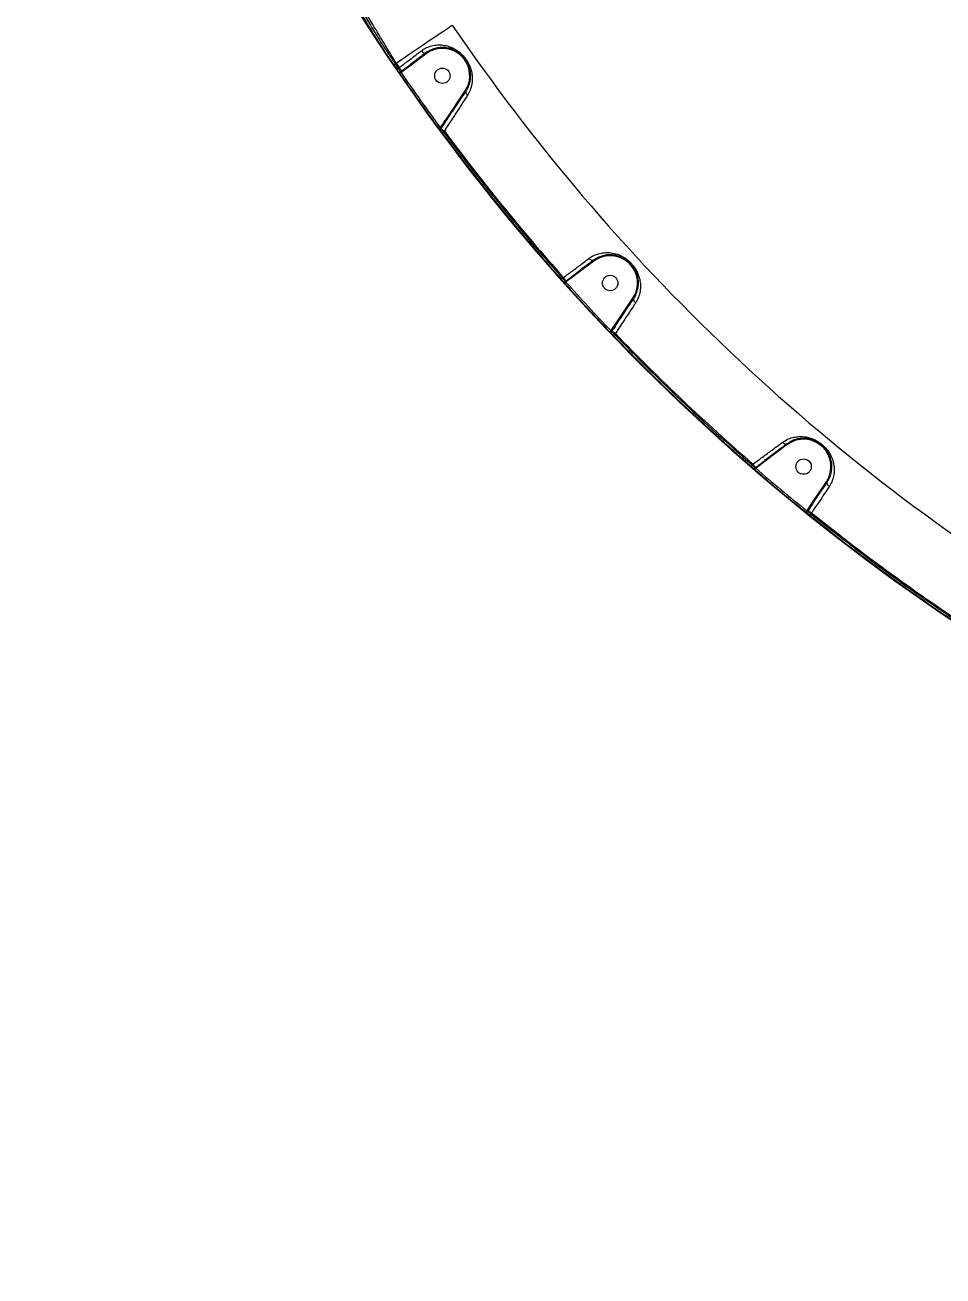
# Model space of a CAD drawing. Header units: millimetres. Extents: x -7245 to 6306, y -6696 to 5973.
# Drawn here: x -3575 to -3039, y 931 to 1661 of the extents above; entities that cross this region are included whole.
import ezdxf

# ---------------------------------------------------------------- set-up
doc = ezdxf.new("R2010")
doc.units = ezdxf.units.MM
for name, color, linetype in [('DIKOM_ОБЪЕКТ', 7, 'Continuous'), ('DIKOM_РАЗМЕР_ЗОНА', 7, 'Continuous'), ('DIKOM_РАЗМЕР_ОБЪЕКТА', 7, 'Continuous')]:
    doc.layers.add(name, color=color, linetype=linetype)
doc.styles.add('style1', font='arial.ttf', dxfattribs={"width": 0.8})
doc.dimstyles.new('1-50', dxfattribs={"dimtxt": 300, "dimasz": 200, "dimexe": 100, "dimexo": 0, "dimgap": 100, "dimtad": 1, "dimtxsty": 'style1', "dimcen": 200, "dimclrd": 7, "dimclre": 7, "dimclrt": 7, "dimadec": 1, "dimazin": 2, "dimtfac": 1, "dimtmove": 0, "dimatfit": 2, "dimfxl": 0, "dimlwd": 25, "dimlwe": 18, "dimarcsym": 0})

# ---------------------------------------------------------------- blocks, each defined once
blk = doc.blocks.new('*D10')
at = {"layer": 'Defpoints', "color": 0, "transparency": 16777216}
for p in [(-4365.71, 2792.53), (4306.16, 475.6), (4306.16, -5965.27)]:
    blk.add_point(p, dxfattribs=at)
at = {"layer": 'DIKOM_РАЗМЕР_ОБЪЕКТА', "color": 7, "lineweight": 18, "transparency": 16777216}
for p, q in [((-4365.71, 2792.53), (-4365.71, -6065.27)), ((4306.16, 475.6), (4306.16, -6065.27))]:
    blk.add_line(p, q, dxfattribs=at)
at = {"layer": 'DIKOM_РАЗМЕР_ОБЪЕКТА', "color": 7, "lineweight": 25, "transparency": 16777216}
blk.add_line((-4165.71, -5965.27), (4106.16, -5965.27), dxfattribs=at)
at = {"layer": 'DIKOM_РАЗМЕР_ОБЪЕКТА', "color": 7, "transparency": 16777216}
for points in [[(-4165.71, -5931.93), (-4165.71, -5998.6), (-4365.71, -5965.27)], [(4106.16, -5931.93), (4106.16, -5998.6), (4306.16, -5965.27)]]:
    blk.add_solid(points, dxfattribs=at)
at = {"layer": 'DIKOM_РАЗМЕР_ОБЪЕКТА', "color": 7, "transparency": 16777216, "insert": (-85.78, -5712.1), "char_height": 300, "attachment_point": 5, "style": 'style1'}
blk.add_mtext('8650', dxfattribs=at)
blk = doc.blocks.new('*D11')
at = {"layer": 'Defpoints', "color": 0, "transparency": 16777216}
for p in [(-3472.32, 4472.83), (-6199.73, -2928.86), (1850.21, -2928.86)]:
    blk.add_point(p, dxfattribs=at)
at = {"layer": 'DIKOM_РАЗМЕР_ОБЪЕКТА', "color": 7, "lineweight": 18, "transparency": 16777216}
for p, q in [((-3472.32, 4472.83), (-6299.73, 4472.83)), ((1850.21, -2928.86), (-6299.73, -2928.86))]:
    blk.add_line(p, q, dxfattribs=at)
at = {"layer": 'DIKOM_РАЗМЕР_ОБЪЕКТА', "color": 7, "lineweight": 25, "transparency": 16777216}
blk.add_line((-6199.73, 4272.83), (-6199.73, -2728.86), dxfattribs=at)
at = {"layer": 'DIKOM_РАЗМЕР_ОБЪЕКТА', "color": 7, "transparency": 16777216}
for points in [[(-6233.06, 4272.83), (-6166.39, 4272.83), (-6199.73, 4472.83)], [(-6233.06, -2728.86), (-6166.39, -2728.86), (-6199.73, -2928.86)]]:
    blk.add_solid(points, dxfattribs=at)
at = {"layer": 'DIKOM_РАЗМЕР_ОБЪЕКТА', "color": 7, "transparency": 16777216, "insert": (-6452.9, 984.54), "char_height": 300, "attachment_point": 5, "rotation": 90, "style": 'style1'}
blk.add_mtext('7400', dxfattribs=at)
blk = doc.blocks.new('*D13')
at = {"layer": 'Defpoints', "color": 0, "transparency": 16777216}
for p in [(-4231.86, 5972.83), (-6795, -4928.88), (1792.4, -4928.88)]:
    blk.add_point(p, dxfattribs=at)
at = {"layer": 'DIKOM_РАЗМЕР_ЗОНА', "color": 7, "lineweight": 18, "transparency": 16777216}
for p, q in [((-4231.86, 5972.83), (-6895, 5972.83)), ((1792.4, -4928.88), (-6895, -4928.88))]:
    blk.add_line(p, q, dxfattribs=at)
at = {"layer": 'DIKOM_РАЗМЕР_ЗОНА', "color": 7, "lineweight": 25, "transparency": 16777216}
blk.add_line((-6795, 5772.83), (-6795, -4728.88), dxfattribs=at)
at = {"layer": 'DIKOM_РАЗМЕР_ЗОНА', "color": 7, "transparency": 16777216}
for points in [[(-6828.33, 5772.83), (-6761.67, 5772.83), (-6795, 5972.83)], [(-6828.33, -4728.88), (-6761.67, -4728.88), (-6795, -4928.88)]]:
    blk.add_solid(points, dxfattribs=at)
at = {"layer": 'DIKOM_РАЗМЕР_ЗОНА', "color": 7, "transparency": 16777216, "insert": (-7048.17, 972.94), "char_height": 300, "attachment_point": 5, "rotation": 90, "style": 'style1'}
blk.add_mtext('10900', dxfattribs=at)

msp = doc.modelspace()

# ---------------------------------------------------------------- linework, layer by layer
at = {"layer": 'DIKOM_ОБЪЕКТ', "color": 7, "linetype": 'Continuous', "lineweight": 15}
for p, q in [((-3340.687, 1643.974), (-3349.341, 1637.434)), ((-3358.104, 1638.489), (-3358.671, 1638.148)), ((-3356.868, 1635.506), (-3356.342, 1635.904)), ((-3349.341, 1637.434), (-3354.558, 1633.544)), ((-3355.476, 1633.468), (-3354.855, 1633.937)), ((-3354.558, 1633.544), (-3355.269, 1633.007)), ((-3328.617, 1606.294), (-3317.811, 1622.267)), ((-3332.037, 1600.284), (-3332.165, 1600.094)), ((-3329.995, 1598.903), (-3330.387, 1598.324)), ((-3242.727, 1523.004), (-3253.391, 1514.945)), ((-3260.93, 1513.008), (-3260.402, 1513.407)), ((-3259.386, 1511.085), (-3258.916, 1511.44)), ((-3253.391, 1514.945), (-3258.619, 1511.047)), ((-3258.619, 1511.047), (-3259.026, 1510.739)), ((-3228.896, 1487.928), (-3219.852, 1501.296)), ((-3232.662, 1482.286), (-3232.586, 1482.398)), ((-3232.586, 1482.398), (-3228.896, 1487.928)), ((-3232.177, 1482.122), (-3232.406, 1481.784)), ((-3230.136, 1480.741), (-3230.514, 1480.182)), ((-3129.815, 1415.855), (-3142.693, 1406.124)), ((-3150.343, 1404.103), (-3149.804, 1404.509)), ((-3148.644, 1402.297), (-3148.318, 1402.543)), ((-3148.021, 1402.15), (-3148.13, 1402.068)), ((-3142.693, 1406.124), (-3148.021, 1402.15)), ((-3114.43, 1383.077), (-3106.94, 1394.148)), ((-3118.049, 1377.652), (-3114.43, 1383.077)), ((-3118.335, 1377.229), (-3118.049, 1377.652)), ((-3117.641, 1377.375), (-3117.971, 1376.887)), ((-3115.599, 1375.994), (-3115.97, 1375.446))]:
    msp.add_line(p, q, dxfattribs=at)
at = {"layer": 'DIKOM_ОБЪЕКТ', "color": 7, "linetype": 'Continuous', "lineweight": 15, "flags": 128}
for points in [[(-3358.104, 1638.489), (-3354.95, 1640.634), (-3351.824, 1642.761), (-3348.756, 1644.849), (-3345.772, 1646.878), (-3342.901, 1648.831), (-3340.17, 1650.689), (-3337.601, 1652.437), (-3335.219, 1654.057), (-3333.046, 1655.536), (-3331.102, 1656.858), (-3329.404, 1658.014), (-3327.967, 1658.991), (-3326.805, 1659.781), (-3325.929, 1660.377), (-3325.346, 1660.774)], [(-3340.687, 1643.974), (-3340.745, 1644.052), (-3340.802, 1644.127), (-3340.854, 1644.196), (-3340.9, 1644.256), (-3340.937, 1644.306), (-3340.965, 1644.343), (-3340.982, 1644.365), (-3340.988, 1644.373)], [(-3356.868, 1635.506), (-3357.025, 1635.398), (-3357.177, 1635.295), (-3357.316, 1635.199), (-3357.44, 1635.115), (-3357.543, 1635.044), (-3357.621, 1634.991), (-3357.671, 1634.956), (-3357.693, 1634.941)], [(-3354.855, 1633.937), (-3354.922, 1634.025), (-3355.032, 1634.171), (-3355.182, 1634.37), (-3355.368, 1634.616), (-3355.584, 1634.902), (-3355.823, 1635.218), (-3356.078, 1635.556), (-3356.342, 1635.904)], [(-3355.269, 1633.007), (-3355.426, 1632.899), (-3355.577, 1632.795), (-3355.717, 1632.698), (-3355.841, 1632.614), (-3355.943, 1632.543), (-3356.021, 1632.49), (-3356.071, 1632.455), (-3356.092, 1632.441)], [(-3354.558, 1633.544), (-3354.611, 1633.613), (-3354.662, 1633.681), (-3354.709, 1633.745), (-3354.753, 1633.801), (-3354.79, 1633.851), (-3354.82, 1633.89), (-3354.842, 1633.92), (-3354.855, 1633.937)], [(-3317.811, 1622.267), (-3317.731, 1622.212), (-3317.653, 1622.159), (-3317.581, 1622.111), (-3317.518, 1622.068), (-3317.467, 1622.033), (-3317.429, 1622.008), (-3317.405, 1621.991), (-3317.397, 1621.986)], [(-3332.308, 1600.764), (-3332.461, 1600.651), (-3332.609, 1600.541), (-3332.746, 1600.441), (-3332.867, 1600.352), (-3332.967, 1600.278), (-3333.043, 1600.222), (-3333.092, 1600.186), (-3333.112, 1600.171)], [(-3332.248, 1600.427), (-3332.37, 1600.311), (-3332.477, 1600.19), (-3332.565, 1600.068), (-3332.632, 1599.949), (-3332.676, 1599.836), (-3332.695, 1599.733), (-3332.689, 1599.643), (-3332.659, 1599.568)], [(-3332.037, 1600.284), (-3331.945, 1600.222), (-3331.794, 1600.12), (-3331.587, 1599.98), (-3331.331, 1599.807), (-3331.035, 1599.606), (-3330.707, 1599.384), (-3330.356, 1599.147), (-3329.995, 1598.903)], [(-3330.387, 1598.324), (-3330.539, 1598.21), (-3330.687, 1598.101), (-3330.823, 1598), (-3330.943, 1597.911), (-3331.043, 1597.837), (-3331.119, 1597.781), (-3331.169, 1597.744), (-3331.19, 1597.729)], [(-3242.727, 1523.004), (-3242.786, 1523.082), (-3242.842, 1523.157), (-3242.894, 1523.226), (-3242.94, 1523.286), (-3242.977, 1523.336), (-3243.005, 1523.373), (-3243.023, 1523.395), (-3243.028, 1523.403)], [(-3260.93, 1513.008), (-3261.072, 1512.881), (-3261.209, 1512.759), (-3261.335, 1512.646), (-3261.447, 1512.546), (-3261.54, 1512.463), (-3261.611, 1512.4), (-3261.656, 1512.359), (-3261.676, 1512.342)], [(-3258.916, 1511.44), (-3258.983, 1511.528), (-3259.093, 1511.674), (-3259.243, 1511.874), (-3259.429, 1512.12), (-3259.645, 1512.405), (-3259.884, 1512.721), (-3260.139, 1513.059), (-3260.402, 1513.407)], [(-3258.619, 1511.047), (-3258.671, 1511.116), (-3258.723, 1511.184), (-3258.77, 1511.248), (-3258.814, 1511.304), (-3258.851, 1511.354), (-3258.881, 1511.393), (-3258.903, 1511.422), (-3258.916, 1511.44)], [(-3253.391, 1514.945), (-3253.449, 1515.024), (-3253.505, 1515.098), (-3253.558, 1515.167), (-3253.604, 1515.228), (-3253.641, 1515.277), (-3253.669, 1515.314), (-3253.686, 1515.337), (-3253.692, 1515.344)], [(-3259.026, 1510.739), (-3259.168, 1510.612), (-3259.305, 1510.489), (-3259.432, 1510.375), (-3259.543, 1510.275), (-3259.636, 1510.192), (-3259.706, 1510.129), (-3259.752, 1510.088), (-3259.77, 1510.072)], [(-3232.586, 1482.398), (-3232.513, 1482.349), (-3232.444, 1482.302), (-3232.378, 1482.258), (-3232.318, 1482.218), (-3232.267, 1482.183), (-3232.226, 1482.155), (-3232.196, 1482.135), (-3232.177, 1482.122)], [(-3232.177, 1482.122), (-3232.086, 1482.06), (-3231.934, 1481.958), (-3231.728, 1481.818), (-3231.472, 1481.645), (-3231.176, 1481.445), (-3230.847, 1481.222), (-3230.497, 1480.986), (-3230.136, 1480.741)], [(-3230.514, 1480.182), (-3230.651, 1480.05), (-3230.783, 1479.924), (-3230.905, 1479.806), (-3231.013, 1479.702), (-3231.103, 1479.616), (-3231.171, 1479.55), (-3231.215, 1479.507), (-3231.234, 1479.49)], [(-3150.343, 1404.103), (-3150.467, 1403.959), (-3150.587, 1403.82), (-3150.698, 1403.693), (-3150.796, 1403.579), (-3150.878, 1403.485), (-3150.94, 1403.414), (-3150.98, 1403.367), (-3150.997, 1403.347)], [(-3148.318, 1402.543), (-3148.385, 1402.631), (-3148.495, 1402.777), (-3148.646, 1402.976), (-3148.832, 1403.222), (-3149.048, 1403.508), (-3149.286, 1403.824), (-3149.542, 1404.161), (-3149.804, 1404.509)], [(-3148.13, 1402.068), (-3148.254, 1401.923), (-3148.374, 1401.784), (-3148.485, 1401.655), (-3148.583, 1401.541), (-3148.664, 1401.447), (-3148.726, 1401.375), (-3148.765, 1401.329), (-3148.782, 1401.31)], [(-3118.335, 1377.229), (-3118.455, 1377.08), (-3118.571, 1376.937), (-3118.677, 1376.805), (-3118.772, 1376.688), (-3118.85, 1376.591), (-3118.909, 1376.518), (-3118.947, 1376.47), (-3118.963, 1376.451)], [(-3117.641, 1377.375), (-3117.55, 1377.313), (-3117.398, 1377.211), (-3117.192, 1377.071), (-3116.936, 1376.898), (-3116.639, 1376.697), (-3116.311, 1376.476), (-3115.961, 1376.239), (-3115.599, 1375.994)], [(-3115.97, 1375.446), (-3116.089, 1375.297), (-3116.204, 1375.155), (-3116.31, 1375.022), (-3116.404, 1374.905), (-3116.482, 1374.809), (-3116.541, 1374.735), (-3116.579, 1374.687), (-3116.595, 1374.667)]]:
    msp.add_lwpolyline(points, dxfattribs=at)
at = {"layer": 'DIKOM_ОБЪЕКТ', "color": 7, "linetype": 'Continuous', "lineweight": 15}
for centre in [(-3331.119, 1631.15), (-3233.159, 1510.18), (-3120.247, 1403.031)]:
    msp.add_circle(centre, 4.5, dxfattribs=at)
for centre, radius, start, end in [((-2359.315, 2317.953), 1209.999, 211.047391, 241.952609), ((-2359.315, 2317.953), 1168.375, 214.226978, 238.773022), ((-3331.119, 1631.15), 16, 326.273447, 126.726553), ((-3382.039, 1671.637), 40.836, 303.504769, 304.906738), ((-2359.315, 2317.953), 1209.654, 214.225214, 214.376854), ((-2359.315, 2317.953), 1208.655, 214.225214, 214.376854), ((-2359.315, 2317.953), 1207.995, 214.226978, 214.375378), ((-3042.405, 1869.785), 384.964, 217.051394, 217.125771), ((-3356.078, 1634.268), 1.001, 215.298778, 306.971631), ((-2359.315, 2317.953), 1209.748, 214.517426, 216.393788), ((-2359.315, 2317.953), 1208.749, 214.517426, 216.393788), ((-3253.959, 1716.184), 132.853, 235.808267, 236.02404), ((-3331.346, 1599.53), 0.995, 145.474785, 215.812171), ((-3316.982, 1622.719), 27.018, 235.594349, 236.136767), ((-2359.315, 2317.953), 1209.654, 216.540928, 221.757877), ((-2359.315, 2317.953), 1208.655, 216.540928, 221.757877), ((-2359.315, 2317.953), 1207.995, 216.52992, 221.760438), ((-3233.159, 1510.18), 16, 326.273447, 126.726553), ((-3259.99, 1511.881), 0.999, 222.552861, 307.194389), ((-2359.315, 2317.953), 1209.748, 221.898209, 223.736974), ((-2359.315, 2317.953), 1208.749, 221.898209, 223.736974), ((-3102.665, 1673.84), 208.576, 235.816863, 235.954191), ((-3078.724, 1320.72), 223.16, 133.615009, 133.871574), ((-3261.862, 1438.761), 59.196, 55.674023, 56.158284), ((-3231.582, 1481.221), 0.998, 145.667278, 223.096558), ((-2359.315, 2317.953), 1209.654, 223.879429, 229.120571), ((-2359.315, 2317.953), 1208.655, 223.879429, 229.120571), ((-2359.315, 2317.953), 1207.995, 223.872753, 229.127247), ((-3120.247, 1403.031), 16, 326.273447, 126.726553), ((-2822.879, 1648.206), 384.964, 217.051394, 217.125771), ((-3149.249, 1403.09), 0.998, 229.908214, 307.332661), ((-3004.761, 1510.815), 179.81, 217.02395, 217.181121), ((-2359.315, 2317.953), 1208.749, 229.263026, 231.101791), ((-2835.756, 1638.475), 384.964, 217.051394, 217.125771), ((-2359.315, 2317.953), 1209.748, 229.263026, 231.101791), ((-3139.907, 1344.981), 59.196, 55.674023, 56.158284), ((-3039.771, 1492.968), 132.853, 235.808267, 236.02404), ((-3117.145, 1376.326), 0.999, 145.835915, 230.435786), ((-3180.54, 1284.824), 111.902, 55.79935, 56.051662), ((-2359.315, 2317.953), 1209.654, 231.242123, 236.459062), ((-2359.315, 2317.953), 1208.655, 231.242123, 236.459062), ((-2359.315, 2317.953), 1207.995, 231.239562, 236.47007)]:
    msp.add_arc(centre, radius, start, end, dxfattribs=at)
for points, knots in [([(-3359.497, 1637.586), (-3360.726, 1639.404), (-3363.183, 1643.04), (-3366.57, 1648.208), (-3369.643, 1653.007), (-3372.382, 1657.409), (-3374.91, 1661.607), (-3377.176, 1665.544), (-3379.154, 1669.181), (-3380.812, 1672.478), (-3382.102, 1675.373), (-3383.05, 1677.891), (-3383.352, 1679.197), (-3383.503, 1679.848)], [0, 0, 0, 0, 0.1021789, 0.2043645, 0.2924874, 0.3808891, 0.4690093, 0.5574033, 0.6460755, 0.7344648, 0.8228833, 0.9115796, 1, 1, 1, 1]), ([(-3358.104, 1638.489), (-3359.066, 1640.052), (-3360.99, 1643.179), (-3363.831, 1647.843), (-3366.6, 1652.422), (-3369.259, 1656.854), (-3371.773, 1661.086), (-3374.103, 1665.052), (-3376.224, 1668.707), (-3378.105, 1672.002), (-3379.71, 1674.879), (-3381.026, 1677.306), (-3381.783, 1678.77), (-3382.108, 1679.43), (-3382.17, 1679.557)], [0, 0, 0, 0, 0.0874422, 0.1748871, 0.2633161, 0.3520171, 0.440446, 0.5297491, 0.6193364, 0.70864, 0.7985503, 0.8887498, 0.9786602, 1, 1, 1, 1]), ([(-3382.17, 1679.557), (-3382.026, 1678.917), (-3381.737, 1677.634), (-3380.815, 1675.162), (-3379.558, 1672.323), (-3377.937, 1669.09), (-3376.002, 1665.526), (-3373.783, 1661.669), (-3371.307, 1657.556), (-3368.622, 1653.246), (-3365.61, 1648.546), (-3362.287, 1643.487), (-3359.876, 1639.928), (-3358.671, 1638.148)], [0, 0, 0, 0, 0.0883715, 0.1770243, 0.2653906, 0.3537673, 0.4424228, 0.5308002, 0.618946, 0.707369, 0.7955211, 0.8977595, 1, 1, 1, 1]), ([(-3356.342, 1635.904), (-3354.574, 1637.248), (-3350.988, 1639.975), (-3346.632, 1643.287), (-3344.143, 1645.18), (-3343.332, 1645.797)], [0, 0, 0, 0, 0.3958791, 0.8032147, 1, 1, 1, 1]), ([(-3340.988, 1644.373), (-3341.849, 1643.722), (-3343.668, 1642.347), (-3346.564, 1640.16), (-3348.614, 1638.61), (-3349.642, 1637.833)], [0, 0, 0, 0, 0.3093547, 0.6532108, 1, 1, 1, 1]), ([(-3343.332, 1645.797), (-3342.653, 1646.262), (-3341.293, 1647.192), (-3338.739, 1648.327), (-3335.742, 1649.102), (-3332.337, 1649.287), (-3328.987, 1648.844), (-3325.934, 1647.847), (-3323.202, 1646.434), (-3320.701, 1644.631), (-3318.668, 1642.597), (-3317.193, 1640.638), (-3316.196, 1639.034), (-3315.365, 1637.359), (-3314.568, 1635.303), (-3313.963, 1632.932), (-3313.616, 1629.844), (-3313.827, 1626.398), (-3314.753, 1622.846), (-3315.95, 1620.71), (-3316.495, 1619.737)], [0, 0, 0, 0, 0.045077, 0.0901796, 0.1588884, 0.227685, 0.2984011, 0.3691119, 0.4250475, 0.4808195, 0.540823, 0.5713867, 0.6019569, 0.634469, 0.6670295, 0.7198517, 0.7727756, 0.8528854, 0.9329937, 1, 1, 1, 1]), ([(-3340.989, 1644.372), (-3341.097, 1644.326), (-3341.314, 1644.233), (-3341.817, 1644.395), (-3342.384, 1644.764), (-3342.878, 1645.235), (-3343.185, 1645.602), (-3343.305, 1645.76), (-3343.332, 1645.797)], [0, 0, 0, 0, 0.212382, 0.4246908, 0.6369306, 0.8492644, 0.9654793, 1, 1, 1, 1]), ([(-3317.398, 1621.984), (-3317.398, 1621.985), (-3316.964, 1622.852), (-3315.71, 1624.771), (-3314.838, 1627.925), (-3314.529, 1630.957), (-3314.761, 1633.703), (-3315.233, 1635.773), (-3315.902, 1637.599), (-3316.73, 1639.319), (-3317.656, 1640.739), (-3318.985, 1642.395), (-3320.586, 1643.956), (-3322.785, 1645.465), (-3325.211, 1646.64), (-3327.939, 1647.435), (-3330.94, 1647.743), (-3334.015, 1647.488), (-3336.759, 1646.758), (-3339.054, 1645.618), (-3340.442, 1644.919), (-3340.989, 1644.373), (-3340.989, 1644.372)], [0, 0, 0, 0, 0.0000504, 0.0687901, 0.1496484, 0.2325779, 0.2845342, 0.3375305, 0.3680274, 0.3993667, 0.4434885, 0.4558804, 0.512449, 0.56669, 0.6227782, 0.694212, 0.767087, 0.8368618, 0.9083335, 0.953765, 0.9999731, 1, 1, 1, 1]), ([(-3356.868, 1635.506), (-3356.843, 1635.47), (-3356.656, 1635.206), (-3356.308, 1634.713), (-3355.898, 1634.119), (-3355.591, 1633.661), (-3355.514, 1633.532), (-3355.476, 1633.468)], [0, 0, 0, 0, 0.0371974, 0.2781028, 0.5188454, 0.7593727, 1, 1, 1, 1]), ([(-3354.855, 1633.937), (-3354.589, 1634.138), (-3353.259, 1635.142), (-3351.512, 1636.429), (-3350.044, 1637.531), (-3349.642, 1637.833)], [0, 0, 0, 0, 0.1536592, 0.7682961, 1, 1, 1, 1]), ([(-3356.895, 1633.689), (-3356.915, 1633.73), (-3356.955, 1633.811), (-3357.13, 1634.093), (-3357.366, 1634.458), (-3357.569, 1634.759), (-3357.678, 1634.92), (-3357.693, 1634.941)], [0, 0, 0, 0, 0.240855, 0.4813596, 0.7221395, 0.9629251, 1, 1, 1, 1]), ([(-3356.092, 1632.441), (-3356.107, 1632.462), (-3356.216, 1632.623), (-3356.42, 1632.923), (-3356.658, 1633.286), (-3356.834, 1633.568), (-3356.874, 1633.649), (-3356.895, 1633.689)], [0, 0, 0, 0, 0.0370883, 0.2777815, 0.5186415, 0.7592619, 1, 1, 1, 1]), ([(-3355.476, 1633.468), (-3355.474, 1633.451), (-3355.469, 1633.418), (-3355.426, 1633.312), (-3355.362, 1633.18), (-3355.305, 1633.072), (-3355.273, 1633.015), (-3355.269, 1633.007)], [0, 0, 0, 0, 0.2404599, 0.480829, 0.7219679, 0.9628697, 1, 1, 1, 1]), ([(-3328.203, 1606.013), (-3327.375, 1607.237), (-3325.711, 1609.697), (-3323.047, 1613.635), (-3320.217, 1617.819), (-3318.342, 1620.59), (-3317.397, 1621.986)], [0, 0, 0, 0, 0.2160582, 0.4341134, 0.7147698, 1, 1, 1, 1]), ([(-3317.398, 1621.984), (-3317.462, 1621.839), (-3317.591, 1621.548), (-3317.464, 1620.961), (-3317.125, 1620.368), (-3316.751, 1619.958), (-3316.53, 1619.767), (-3316.495, 1619.737)], [0, 0, 0, 0, 0.246194, 0.4925587, 0.7387357, 0.9580135, 1, 1, 1, 1]), ([(-3316.495, 1619.737), (-3317.351, 1618.415), (-3319.077, 1615.75), (-3322.067, 1611.133), (-3324.96, 1606.67), (-3327.677, 1602.478), (-3329.22, 1600.098), (-3329.995, 1598.903)], [0, 0, 0, 0, 0.2106496, 0.4247503, 0.6762256, 0.8374049, 1, 1, 1, 1]), ([(-3332.308, 1600.764), (-3332.187, 1600.943), (-3330.948, 1602.78), (-3329.723, 1604.627), (-3328.617, 1606.294)], [0, 0, 0, 0, 0.097403, 1, 1, 1, 1]), ([(-3332.659, 1599.568), (-3332.701, 1599.622), (-3332.844, 1599.81), (-3333.001, 1600.021), (-3333.112, 1600.171)], [0, 0, 0, 0, 0.2880433, 1, 1, 1, 1]), ([(-3332.153, 1598.947), (-3332.183, 1598.978), (-3332.243, 1599.04), (-3332.431, 1599.273), (-3332.588, 1599.475), (-3332.659, 1599.568)], [0, 0, 0, 0, 0.35085, 0.7015478, 1, 1, 1, 1]), ([(-3332.308, 1600.764), (-3332.294, 1600.681), (-3332.275, 1600.566), (-3332.254, 1600.458), (-3332.248, 1600.427)], [0, 0, 0, 0, 0.72085, 1, 1, 1, 1]), ([(-3332.248, 1600.427), (-3332.238, 1600.377), (-3332.218, 1600.271), (-3332.19, 1600.158), (-3332.173, 1600.106), (-3332.167, 1600.096), (-3332.165, 1600.094)], [0, 0, 0, 0, 0.3284984, 0.6785873, 0.9204017, 1, 1, 1, 1]), ([(-3332.165, 1600.094), (-3332.108, 1600.043), (-3331.99, 1599.941), (-3331.567, 1599.526), (-3331.014, 1598.97), (-3330.595, 1598.538), (-3330.387, 1598.324)], [0, 0, 0, 0, 0.2425298, 0.4917625, 0.7473466, 1, 1, 1, 1]), ([(-3328.203, 1606.013), (-3329.311, 1604.349), (-3330.585, 1602.436), (-3331.87, 1600.531), (-3332.037, 1600.284)], [0, 0, 0, 0, 0.8702056, 1, 1, 1, 1]), ([(-3331.19, 1597.729), (-3331.301, 1597.877), (-3331.523, 1598.175), (-3331.821, 1598.559), (-3332.053, 1598.845), (-3332.12, 1598.914), (-3332.153, 1598.947)], [0, 0, 0, 0, 0.256591, 0.5135361, 0.7611545, 1, 1, 1, 1]), ([(-3245.399, 1524.624), (-3245.204, 1524.764), (-3244.242, 1525.454), (-3242.418, 1526.458), (-3239.729, 1527.444), (-3236.81, 1527.982), (-3233.462, 1528.011), (-3229.91, 1527.385), (-3226.393, 1525.984), (-3223.658, 1524.237), (-3221.771, 1522.615), (-3220.447, 1521.249), (-3219.271, 1519.774), (-3218.15, 1518.075), (-3217.169, 1516.176), (-3216.199, 1513.626), (-3215.543, 1510.603), (-3215.44, 1507.094), (-3216.021, 1503.571), (-3217.077, 1500.75), (-3218.026, 1499.187), (-3218.312, 1498.717)], [0, 0, 0, 0, 0.0134547, 0.0663236, 0.1192326, 0.1832741, 0.2473532, 0.3264817, 0.4053661, 0.4678578, 0.4990938, 0.5302994, 0.5614402, 0.5926219, 0.6345126, 0.6764917, 0.7480855, 0.8197558, 0.893957, 0.9680616, 1, 1, 1, 1]), ([(-3219.439, 1501.015), (-3219.438, 1501.015), (-3219.156, 1501.438), (-3218.3, 1502.86), (-3217.253, 1505.396), (-3216.641, 1508.532), (-3216.63, 1511.67), (-3217.117, 1514.33), (-3217.919, 1516.605), (-3218.735, 1518.263), (-3219.7, 1519.771), (-3220.923, 1521.324), (-3222.14, 1522.5), (-3223.812, 1523.831), (-3225.982, 1525.161), (-3229.073, 1526.288), (-3232.223, 1526.749), (-3235.226, 1526.631), (-3237.84, 1526.07), (-3240.315, 1525.139), (-3241.903, 1524.142), (-3242.88, 1523.551), (-3243.029, 1523.402), (-3243.029, 1523.402)], [0, 0, 0, 0, 0.0000368, 0.0326066, 0.1077196, 0.1849015, 0.25666, 0.3299843, 0.3703886, 0.4116916, 0.4402739, 0.469965, 0.5164147, 0.5278403, 0.5878105, 0.6656807, 0.7465813, 0.8117626, 0.8780597, 0.9317579, 0.9864121, 0.999971, 1, 1, 1, 1]), ([(-3260.402, 1513.407), (-3258.615, 1514.743), (-3254.99, 1517.454), (-3250.163, 1521.062), (-3247.009, 1523.421), (-3245.609, 1524.467), (-3245.399, 1524.624)], [0, 0, 0, 0, 0.3434961, 0.6969351, 0.954529, 1, 1, 1, 1]), ([(-3243.028, 1523.403), (-3244.535, 1522.265), (-3246.985, 1520.413), (-3250.597, 1517.684), (-3252.657, 1516.126), (-3253.692, 1515.344)], [0, 0, 0, 0, 0.4427059, 0.7201773, 1, 1, 1, 1]), ([(-3243.029, 1523.402), (-3243.151, 1523.346), (-3243.394, 1523.233), (-3243.931, 1523.37), (-3244.524, 1523.72), (-3244.996, 1524.15), (-3245.277, 1524.471), (-3245.37, 1524.588), (-3245.399, 1524.624)], [0, 0, 0, 0, 0.2205485, 0.4410268, 0.6615189, 0.8820227, 0.9635915, 1, 1, 1, 1]), ([(-3260.725, 1511.206), (-3260.75, 1511.242), (-3260.799, 1511.316), (-3261.006, 1511.571), (-3261.285, 1511.899), (-3261.524, 1512.173), (-3261.656, 1512.32), (-3261.676, 1512.342)], [0, 0, 0, 0, 0.2394502, 0.4788124, 0.717987, 0.9577025, 1, 1, 1, 1]), ([(-3260.93, 1513.008), (-3260.899, 1512.97), (-3260.689, 1512.718), (-3260.303, 1512.252), (-3259.852, 1511.695), (-3259.513, 1511.266), (-3259.428, 1511.146), (-3259.386, 1511.085)], [0, 0, 0, 0, 0.0422705, 0.2819546, 0.521263, 0.7606467, 1, 1, 1, 1]), ([(-3258.916, 1511.44), (-3258.65, 1511.641), (-3257.32, 1512.645), (-3255.569, 1513.934), (-3254.098, 1515.04), (-3253.692, 1515.344)], [0, 0, 0, 0, 0.1533155, 0.7665771, 1, 1, 1, 1]), ([(-3259.77, 1510.072), (-3259.79, 1510.094), (-3259.922, 1510.241), (-3260.163, 1510.514), (-3260.443, 1510.842), (-3260.651, 1511.095), (-3260.7, 1511.169), (-3260.725, 1511.206)], [0, 0, 0, 0, 0.0426108, 0.2824177, 0.5216341, 0.760717, 1, 1, 1, 1]), ([(-3259.386, 1511.085), (-3259.379, 1511.072), (-3259.365, 1511.046), (-3259.288, 1510.966), (-3259.181, 1510.867), (-3259.087, 1510.787), (-3259.034, 1510.746), (-3259.026, 1510.739)], [0, 0, 0, 0, 0.236842, 0.4741586, 0.7139844, 0.956727, 1, 1, 1, 1]), ([(-3218.312, 1498.717), (-3218.988, 1497.688), (-3220.347, 1495.62), (-3222.492, 1492.359), (-3224.683, 1489.028), (-3227.221, 1485.17), (-3229.055, 1482.382), (-3230.136, 1480.741)], [0, 0, 0, 0, 0.1872846, 0.3765383, 0.5570147, 0.739185, 1, 1, 1, 1]), ([(-3228.482, 1487.647), (-3227.726, 1488.765), (-3226.207, 1491.009), (-3223.929, 1494.377), (-3221.643, 1497.756), (-3220.176, 1499.926), (-3219.438, 1501.016)], [0, 0, 0, 0, 0.2380537, 0.4781613, 0.7377242, 1, 1, 1, 1]), ([(-3219.439, 1501.015), (-3219.496, 1500.879), (-3219.611, 1500.607), (-3219.467, 1500.047), (-3219.105, 1499.449), (-3218.697, 1499.033), (-3218.418, 1498.799), (-3218.348, 1498.745), (-3218.312, 1498.717)], [0, 0, 0, 0, 0.2316162, 0.4632272, 0.6948482, 0.9265218, 0.9610969, 1, 1, 1, 1]), ([(-3232.662, 1482.286), (-3232.635, 1482.224), (-3232.583, 1482.104), (-3232.507, 1481.946), (-3232.448, 1481.836), (-3232.42, 1481.797), (-3232.409, 1481.786), (-3232.407, 1481.785), (-3232.406, 1481.784)], [0, 0, 0, 0, 0.2632216, 0.5158349, 0.7521511, 0.9409624, 0.9742147, 1, 1, 1, 1]), ([(-3228.482, 1487.647), (-3228.668, 1487.371), (-3229.598, 1485.989), (-3230.818, 1484.139), (-3231.87, 1482.578), (-3232.177, 1482.122)], [0, 0, 0, 0, 0.1504342, 0.7521454, 1, 1, 1, 1]), ([(-3232.311, 1480.54), (-3232.313, 1480.542), (-3232.341, 1480.56), (-3232.444, 1480.65), (-3232.693, 1480.889), (-3233.02, 1481.217), (-3233.263, 1481.469), (-3233.384, 1481.595)], [0, 0, 0, 0, 0.0278132, 0.2649599, 0.507694, 0.7539868, 1, 1, 1, 1]), ([(-3232.406, 1481.784), (-3232.401, 1481.781), (-3232.355, 1481.748), (-3232.177, 1481.611), (-3231.741, 1481.246), (-3231.162, 1480.75), (-3230.729, 1480.371), (-3230.514, 1480.182)], [0, 0, 0, 0, 0.0286043, 0.2670373, 0.5101207, 0.7556175, 1, 1, 1, 1]), ([(-3231.234, 1479.49), (-3231.355, 1479.615), (-3231.598, 1479.865), (-3231.926, 1480.192), (-3232.176, 1480.429), (-3232.28, 1480.519), (-3232.308, 1480.538), (-3232.311, 1480.54)], [0, 0, 0, 0, 0.2457663, 0.4917521, 0.7342188, 0.9715143, 1, 1, 1, 1]), ([(-3149.804, 1404.509), (-3147.94, 1405.881), (-3144.157, 1408.664), (-3139.167, 1412.336), (-3135.271, 1415.2), (-3133.283, 1416.662), (-3132.472, 1417.258)], [0, 0, 0, 0, 0.3072592, 0.623325, 0.8463609, 1, 1, 1, 1]), ([(-3132.472, 1417.258), (-3131.33, 1417.971), (-3129.251, 1419.27), (-3125.993, 1420.241), (-3122.654, 1420.682), (-3119.027, 1420.477), (-3115.718, 1419.592), (-3113.054, 1418.386), (-3110.847, 1417.079), (-3108.53, 1415.232), (-3106.559, 1413.062), (-3105.116, 1410.966), (-3103.824, 1408.529), (-3102.793, 1405.583), (-3102.262, 1402.081), (-3102.428, 1398.482), (-3103.291, 1394.892), (-3104.563, 1392.654), (-3105.183, 1391.564)], [0, 0, 0, 0, 0.0785524, 0.1430591, 0.2076056, 0.2872189, 0.3665525, 0.4057563, 0.4448531, 0.4974492, 0.5496878, 0.5922723, 0.6349425, 0.7072994, 0.7797347, 0.8544875, 0.9291456, 1, 1, 1, 1]), ([(-3130.119, 1416.253), (-3130.251, 1416.188), (-3130.517, 1416.059), (-3131.084, 1416.173), (-3131.7, 1416.505), (-3132.137, 1416.89), (-3132.384, 1417.156), (-3132.442, 1417.223), (-3132.472, 1417.258)], [0, 0, 0, 0, 0.2316568, 0.4632205, 0.694885, 0.9265502, 0.9611046, 1, 1, 1, 1]), ([(-3106.527, 1393.866), (-3106.527, 1393.866), (-3105.862, 1394.864), (-3104.803, 1396.909), (-3103.885, 1400.155), (-3103.65, 1403.37), (-3104.019, 1406.517), (-3104.836, 1409.122), (-3105.925, 1411.304), (-3107.136, 1413.142), (-3108.846, 1415.069), (-3110.875, 1416.681), (-3112.773, 1417.782), (-3113.922, 1418.284), (-3115.698, 1418.941), (-3118.083, 1419.511), (-3121.291, 1419.601), (-3124.25, 1419.103), (-3127.246, 1418.183), (-3128.926, 1416.849), (-3130.118, 1416.253), (-3130.119, 1416.253)], [0, 0, 0, 0, 0.0000345, 0.0722876, 0.1479203, 0.2257058, 0.2982663, 0.3724156, 0.4135291, 0.4555551, 0.5045062, 0.553102, 0.5886395, 0.6257724, 0.6276701, 0.7057751, 0.7871283, 0.8527603, 0.9195259, 0.9999571, 1, 1, 1, 1]), ([(-3130.117, 1416.254), (-3131.156, 1415.469), (-3133.246, 1413.89), (-3136.491, 1411.437), (-3139.747, 1408.977), (-3141.908, 1407.343), (-3142.994, 1406.523)], [0, 0, 0, 0, 0.2595394, 0.5218431, 0.7598725, 1, 1, 1, 1]), ([(-3149.892, 1402.327), (-3149.92, 1402.36), (-3149.977, 1402.426), (-3150.213, 1402.649), (-3150.529, 1402.938), (-3150.81, 1403.184), (-3150.967, 1403.322), (-3150.997, 1403.347)], [0, 0, 0, 0, 0.2341461, 0.4679742, 0.7038554, 0.9448115, 1, 1, 1, 1]), ([(-3150.343, 1404.103), (-3150.298, 1404.057), (-3150.057, 1403.811), (-3149.63, 1403.369), (-3149.145, 1402.857), (-3148.782, 1402.464), (-3148.69, 1402.353), (-3148.644, 1402.297)], [0, 0, 0, 0, 0.0546714, 0.294356, 0.5301297, 0.7647254, 1, 1, 1, 1]), ([(-3148.782, 1401.31), (-3148.812, 1401.336), (-3148.97, 1401.473), (-3149.251, 1401.72), (-3149.57, 1402.006), (-3149.805, 1402.229), (-3149.863, 1402.294), (-3149.892, 1402.327)], [0, 0, 0, 0, 0.0556728, 0.2968108, 0.5326371, 0.7662582, 1, 1, 1, 1]), ([(-3148.644, 1402.297), (-3148.633, 1402.287), (-3148.609, 1402.267), (-3148.499, 1402.215), (-3148.351, 1402.151), (-3148.219, 1402.1), (-3148.144, 1402.073), (-3148.13, 1402.068)], [0, 0, 0, 0, 0.2179153, 0.443677, 0.6835436, 0.9398617, 1, 1, 1, 1]), ([(-3148.318, 1402.543), (-3148.052, 1402.744), (-3146.722, 1403.748), (-3144.938, 1405.063), (-3143.433, 1406.193), (-3142.994, 1406.523)], [0, 0, 0, 0, 0.1504259, 0.7521689, 1, 1, 1, 1]), ([(-3105.183, 1391.564), (-3106.173, 1390.084), (-3108.116, 1387.18), (-3111.243, 1382.505), (-3113.746, 1378.764), (-3115.21, 1376.576), (-3115.599, 1375.994)], [0, 0, 0, 0, 0.3029041, 0.5944686, 0.8920355, 1, 1, 1, 1]), ([(-3114.015, 1382.797), (-3113.295, 1383.862), (-3111.848, 1386.001), (-3109.311, 1389.751), (-3107.584, 1392.304), (-3106.526, 1393.867)], [0, 0, 0, 0, 0.2774659, 0.5573, 1, 1, 1, 1]), ([(-3106.527, 1393.866), (-3106.577, 1393.742), (-3106.676, 1393.493), (-3106.511, 1392.964), (-3106.132, 1392.39), (-3105.677, 1391.942), (-3105.343, 1391.677), (-3105.221, 1391.591), (-3105.183, 1391.564)], [0, 0, 0, 0, 0.2205099, 0.4409985, 0.6615051, 0.8819753, 0.9635766, 1, 1, 1, 1]), ([(-3114.015, 1382.797), (-3114.201, 1382.52), (-3115.132, 1381.138), (-3116.328, 1379.322), (-3117.357, 1377.796), (-3117.641, 1377.375)], [0, 0, 0, 0, 0.1533272, 0.7665628, 1, 1, 1, 1]), ([(-3117.781, 1375.556), (-3117.785, 1375.559), (-3117.817, 1375.575), (-3117.936, 1375.654), (-3118.209, 1375.857), (-3118.566, 1376.133), (-3118.831, 1376.345), (-3118.963, 1376.451)], [0, 0, 0, 0, 0.0385055, 0.2780051, 0.5183132, 0.7591937, 1, 1, 1, 1]), ([(-3118.335, 1377.229), (-3118.297, 1377.186), (-3118.219, 1377.101), (-3118.111, 1376.993), (-3118.025, 1376.917), (-3117.985, 1376.89), (-3117.973, 1376.888), (-3117.971, 1376.887)], [0, 0, 0, 0, 0.2442366, 0.4857124, 0.7243613, 0.9617297, 1, 1, 1, 1]), ([(-3117.971, 1376.887), (-3117.964, 1376.883), (-3117.912, 1376.854), (-3117.715, 1376.721), (-3117.252, 1376.393), (-3116.647, 1375.951), (-3116.196, 1375.614), (-3115.97, 1375.446)], [0, 0, 0, 0, 0.0387477, 0.2783995, 0.5185962, 0.7594605, 1, 1, 1, 1]), ([(-3116.595, 1374.667), (-3116.728, 1374.772), (-3116.993, 1374.983), (-3117.351, 1375.257), (-3117.625, 1375.459), (-3117.745, 1375.538), (-3117.776, 1375.554), (-3117.781, 1375.556)], [0, 0, 0, 0, 0.2407328, 0.4815027, 0.7215723, 0.9611614, 1, 1, 1, 1])]:
    msp.add_open_spline(points, degree=3, knots=knots, dxfattribs=at)

# ---------------------------------------------------------------- dimensions: what is measured, and where the dimension line sits
at = {"layer": 'DIKOM_РАЗМЕР_ЗОНА'}
dim = msp.add_linear_dim(base=(-6795.001, -4928.879), p1=(-4231.865, 5972.834), p2=(1792.398, -4928.879), angle=90, text='10900', dimstyle='1-50', dxfattribs=at)
dim.commit()
dim.dimension.update_dxf_attribs({"geometry": '*D13', "text_midpoint": (-6795.001, 972.936), "dimtype": 160})
at = {"layer": 'DIKOM_РАЗМЕР_ОБЪЕКТА'}
dim = msp.add_linear_dim(base=(-6199.728, -2928.864), p1=(-3472.315, 4472.834), p2=(1850.213, -2928.864), angle=90, text='7400', dimstyle='1-50', dxfattribs=at)
dim.commit()
dim.dimension.update_dxf_attribs({"geometry": '*D11', "text_midpoint": (-6199.728, 984.539), "dimtype": 160})
dim = msp.add_linear_dim(base=(4306.158, -5965.268), p1=(-4365.714, 2792.532), p2=(4306.158, 475.605), text='8650', dimstyle='1-50', dxfattribs=at)
dim.commit()
dim.dimension.update_dxf_attribs({"geometry": '*D10', "text_midpoint": (-85.784, -5965.268), "dimtype": 160})

doc.saveas('drawing.dxf')
